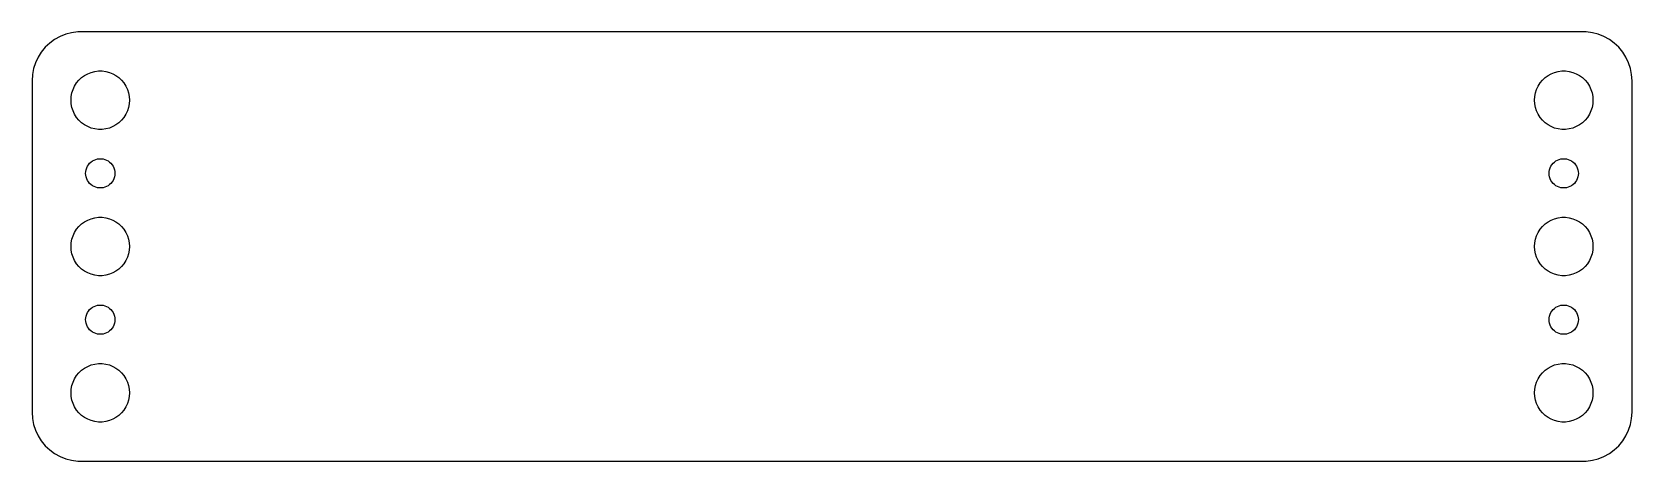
# Model space of a CAD drawing. Header units: metres. Extents: x -82 to 82, y -22 to 22.
import ezdxf

# ---------------------------------------------------------------- set-up
doc = ezdxf.new("R2010")
doc.units = ezdxf.units.M

msp = doc.modelspace()

# ---------------------------------------------------------------- linework, layer by layer
for p, q in [((-79.1289, 21.5241), (-79.6791, 21.2216)), ((-78.5451, 21.7553), (-79.1289, 21.5241)), ((-77.9369, 21.9114), (-78.5451, 21.7553)), ((-77.3139, 21.9901), (-77.9369, 21.9114)), ((77.3139, 21.9901), (-77.3139, 21.9901)), ((77.9369, 21.9114), (77.3139, 21.9901)), ((78.5451, 21.7553), (77.9369, 21.9114)), ((79.1289, 21.5241), (78.5451, 21.7553)), ((79.6791, 21.2216), (79.1289, 21.5241)), ((-81.0451, 19.9389), (-81.3815, 19.4088)), ((-80.6448, 20.4227), (-81.0451, 19.9389)), ((-80.1871, 20.8526), (-80.6448, 20.4227)), ((-79.6791, 21.2216), (-80.1871, 20.8526)), ((80.1871, 20.8526), (79.6791, 21.2216)), ((80.6448, 20.4227), (80.1871, 20.8526)), ((81.0451, 19.9389), (80.6448, 20.4227)), ((81.3815, 19.4088), (81.0451, 19.9389)), ((-81.8429, 18.2434), (-81.9606, 17.6267)), ((-81.6489, 18.8406), (-81.8429, 18.2434)), ((-81.3815, 19.4088), (-81.6489, 18.8406)), ((81.6489, 18.8406), (81.3815, 19.4088)), ((81.8429, 18.2434), (81.6489, 18.8406)), ((81.9606, 17.6267), (81.8429, 18.2434)), ((-81.9606, 17.6267), (-82, 17)), ((-82, 17), (-82, -17)), ((-77.7893, 16.1044), (-77.6289, 16.4453)), ((-77.6289, 16.4453), (-77.427, 16.7634)), ((-77.427, 16.7634), (-77.1869, 17.0536)), ((-77.1869, 17.0536), (-76.9123, 17.3115)), ((-76.9123, 17.3115), (-76.6075, 17.533)), ((-76.6075, 17.533), (-76.2773, 17.7145)), ((-76.2773, 17.7145), (-75.927, 17.8532)), ((-75.927, 17.8532), (-75.5621, 17.9469)), ((-75.5621, 17.9469), (-75.1884, 17.9941)), ((-75.1884, 17.9941), (-74.8116, 17.9941)), ((-74.8116, 17.9941), (-74.4379, 17.9469)), ((-74.4379, 17.9469), (-74.073, 17.8532)), ((-74.073, 17.8532), (-73.7227, 17.7145)), ((-73.7227, 17.7145), (-73.3925, 17.533)), ((-73.3925, 17.533), (-73.0877, 17.3115)), ((-73.0877, 17.3115), (-72.8131, 17.0536)), ((-72.8131, 17.0536), (-72.573, 16.7634)), ((-72.573, 16.7634), (-72.3711, 16.4453)), ((-72.3711, 16.4453), (-72.2107, 16.1044)), ((72.2107, 16.1044), (72.3711, 16.4453)), ((72.3711, 16.4453), (72.573, 16.7634)), ((72.573, 16.7634), (72.8131, 17.0536)), ((72.8131, 17.0536), (73.0877, 17.3115)), ((73.0877, 17.3115), (73.3925, 17.533)), ((73.3925, 17.533), (73.7227, 17.7145)), ((73.7227, 17.7145), (74.073, 17.8532)), ((74.073, 17.8532), (74.4379, 17.9469)), ((74.4379, 17.9469), (74.8116, 17.9941)), ((74.8116, 17.9941), (75.1884, 17.9941)), ((75.1884, 17.9941), (75.5621, 17.9469)), ((75.5621, 17.9469), (75.927, 17.8532)), ((75.927, 17.8532), (76.2773, 17.7145)), ((76.2773, 17.7145), (76.6075, 17.533)), ((76.6075, 17.533), (76.9123, 17.3115)), ((76.9123, 17.3115), (77.1869, 17.0536)), ((77.1869, 17.0536), (77.427, 16.7634)), ((77.427, 16.7634), (77.6289, 16.4453)), ((77.6289, 16.4453), (77.7893, 16.1044)), ((82, 17), (81.9606, 17.6267)), ((82, -17), (82, 17)), ((-78, 15), (-77.9763, 15.376)), ((-77.9763, 14.624), (-78, 15)), ((-77.9763, 15.376), (-77.9057, 15.7461)), ((-77.9057, 15.7461), (-77.7893, 16.1044)), ((-72.2107, 16.1044), (-72.0943, 15.7461)), ((-72.0943, 15.7461), (-72.0237, 15.376)), ((-72.0237, 15.376), (-72, 15)), ((-72, 15), (-72.0237, 14.624)), ((72, 15), (72.0237, 15.376)), ((72.0237, 14.624), (72, 15)), ((72.0237, 15.376), (72.0943, 15.7461)), ((72.0943, 15.7461), (72.2107, 16.1044)), ((77.7893, 16.1044), (77.9057, 15.7461)), ((77.9057, 15.7461), (77.9763, 15.376)), ((77.9763, 15.376), (78, 15)), ((78, 15), (77.9763, 14.624)), ((-77.9057, 14.2539), (-77.9763, 14.624)), ((-77.7893, 13.8956), (-77.9057, 14.2539)), ((-77.6289, 13.5547), (-77.7893, 13.8956)), ((-77.427, 13.2366), (-77.6289, 13.5547)), ((-77.1869, 12.9464), (-77.427, 13.2366)), ((-72.573, 13.2366), (-72.8131, 12.9464)), ((-72.3711, 13.5547), (-72.573, 13.2366)), ((-72.2107, 13.8956), (-72.3711, 13.5547)), ((-72.0943, 14.2539), (-72.2107, 13.8956)), ((-72.0237, 14.624), (-72.0943, 14.2539)), ((72.0943, 14.2539), (72.0237, 14.624)), ((72.2107, 13.8956), (72.0943, 14.2539)), ((72.3711, 13.5547), (72.2107, 13.8956)), ((72.573, 13.2366), (72.3711, 13.5547)), ((72.8131, 12.9464), (72.573, 13.2366)), ((77.427, 13.2366), (77.1869, 12.9464)), ((77.6289, 13.5547), (77.427, 13.2366)), ((77.7893, 13.8956), (77.6289, 13.5547)), ((77.9057, 14.2539), (77.7893, 13.8956)), ((77.9763, 14.624), (77.9057, 14.2539)), ((-76.9123, 12.6884), (-77.1869, 12.9464)), ((-76.6075, 12.467), (-76.9123, 12.6884)), ((-76.2773, 12.2855), (-76.6075, 12.467)), ((-75.927, 12.1468), (-76.2773, 12.2855)), ((-75.5621, 12.0531), (-75.927, 12.1468)), ((-75.1884, 12.0059), (-75.5621, 12.0531)), ((-74.8116, 12.0059), (-75.1884, 12.0059)), ((-74.4379, 12.0531), (-74.8116, 12.0059)), ((-74.073, 12.1468), (-74.4379, 12.0531)), ((-73.7227, 12.2855), (-74.073, 12.1468)), ((-73.3925, 12.467), (-73.7227, 12.2855)), ((-73.0877, 12.6884), (-73.3925, 12.467)), ((-72.8131, 12.9464), (-73.0877, 12.6884)), ((73.0877, 12.6884), (72.8131, 12.9464)), ((73.3925, 12.467), (73.0877, 12.6884)), ((73.7227, 12.2855), (73.3925, 12.467)), ((74.073, 12.1468), (73.7227, 12.2855)), ((74.4379, 12.0531), (74.073, 12.1468)), ((74.8116, 12.0059), (74.4379, 12.0531)), ((75.1884, 12.0059), (74.8116, 12.0059)), ((75.5621, 12.0531), (75.1884, 12.0059)), ((75.927, 12.1468), (75.5621, 12.0531)), ((76.2773, 12.2855), (75.927, 12.1468)), ((76.6075, 12.467), (76.2773, 12.2855)), ((76.9123, 12.6884), (76.6075, 12.467)), ((77.1869, 12.9464), (76.9123, 12.6884)), ((-76.3947, 8.05219), (-76.3145, 8.22263)), ((-76.3145, 8.22263), (-76.2135, 8.38167)), ((-76.2135, 8.38167), (-76.0934, 8.52681)), ((-76.0934, 8.52681), (-75.9561, 8.65576)), ((-75.9561, 8.65576), (-75.8037, 8.76648)), ((-75.8037, 8.76648), (-75.6387, 8.85724)), ((-75.6387, 8.85724), (-75.4635, 8.92657)), ((-75.4635, 8.92657), (-75.2811, 8.97342)), ((-75.2811, 8.97342), (-75.0942, 8.99704)), ((-75.0942, 8.99704), (-74.9058, 8.99704)), ((-74.9058, 8.99704), (-74.7189, 8.97342)), ((-74.7189, 8.97342), (-74.5365, 8.92657)), ((-74.5365, 8.92657), (-74.3613, 8.85724)), ((-74.3613, 8.85724), (-74.1963, 8.76648)), ((-74.1963, 8.76648), (-74.0439, 8.65576)), ((-74.0439, 8.65576), (-73.9065, 8.52681)), ((-73.9065, 8.52681), (-73.7865, 8.38167)), ((-73.7865, 8.38167), (-73.6855, 8.22263)), ((-73.6855, 8.22263), (-73.6053, 8.05219)), ((73.6053, 8.05219), (73.6855, 8.22263)), ((73.6855, 8.22263), (73.7865, 8.38167)), ((73.7865, 8.38167), (73.9065, 8.52681)), ((73.9065, 8.52681), (74.0439, 8.65576)), ((74.0439, 8.65576), (74.1963, 8.76648)), ((74.1963, 8.76648), (74.3613, 8.85724)), ((74.3613, 8.85724), (74.5365, 8.92657)), ((74.5365, 8.92657), (74.7189, 8.97342)), ((74.7189, 8.97342), (74.9058, 8.99704)), ((74.9058, 8.99704), (75.0942, 8.99704)), ((75.0942, 8.99704), (75.2811, 8.97342)), ((75.2811, 8.97342), (75.4635, 8.92657)), ((75.4635, 8.92657), (75.6387, 8.85724)), ((75.6387, 8.85724), (75.8037, 8.76648)), ((75.8037, 8.76648), (75.9561, 8.65576)), ((75.9561, 8.65576), (76.0934, 8.52681)), ((76.0934, 8.52681), (76.2135, 8.38167)), ((76.2135, 8.38167), (76.3145, 8.22263)), ((76.3145, 8.22263), (76.3947, 8.05219)), ((-76.5, 7.5), (-76.4882, 7.68799)), ((-76.4882, 7.312), (-76.5, 7.5)), ((-76.4882, 7.68799), (-76.4529, 7.87303)), ((-76.4529, 7.12695), (-76.4882, 7.312)), ((-76.4529, 7.87303), (-76.3947, 8.05219)), ((-76.3947, 6.9478), (-76.4529, 7.12695)), ((-76.3145, 6.77736), (-76.3947, 6.9478)), ((-76.2135, 6.61832), (-76.3145, 6.77736)), ((-76.0934, 6.47318), (-76.2135, 6.61832)), ((-73.7865, 6.61832), (-73.9065, 6.47318)), ((-73.6855, 6.77736), (-73.7865, 6.61832)), ((-73.6053, 6.9478), (-73.6855, 6.77736)), ((-73.6053, 8.05219), (-73.5471, 7.87303)), ((-73.5471, 7.12695), (-73.6053, 6.9478)), ((-73.5471, 7.87303), (-73.5118, 7.68799)), ((-73.5118, 7.312), (-73.5471, 7.12695)), ((-73.5118, 7.68799), (-73.5, 7.5)), ((-73.5, 7.5), (-73.5118, 7.312)), ((73.5, 7.5), (73.5118, 7.68799)), ((73.5118, 7.312), (73.5, 7.5)), ((73.5118, 7.68799), (73.5471, 7.87303)), ((73.5471, 7.12695), (73.5118, 7.312)), ((73.5471, 7.87303), (73.6053, 8.05219)), ((73.6053, 6.9478), (73.5471, 7.12695)), ((73.6855, 6.77736), (73.6053, 6.9478)), ((73.7865, 6.61832), (73.6855, 6.77736)), ((73.9065, 6.47318), (73.7865, 6.61832)), ((76.2135, 6.61832), (76.0934, 6.47318)), ((76.3145, 6.77736), (76.2135, 6.61832)), ((76.3947, 6.9478), (76.3145, 6.77736)), ((76.3947, 8.05219), (76.4529, 7.87303)), ((76.4529, 7.12695), (76.3947, 6.9478)), ((76.4529, 7.87303), (76.4882, 7.68799)), ((76.4882, 7.312), (76.4529, 7.12695)), ((76.4882, 7.68799), (76.5, 7.5)), ((76.5, 7.5), (76.4882, 7.312)), ((-75.9561, 6.34422), (-76.0934, 6.47318)), ((-75.8037, 6.23351), (-75.9561, 6.34422)), ((-75.6387, 6.14275), (-75.8037, 6.23351)), ((-75.4635, 6.07341), (-75.6387, 6.14275)), ((-75.2811, 6.02657), (-75.4635, 6.07341)), ((-75.0942, 6.00294), (-75.2811, 6.02657)), ((-74.9058, 6.00294), (-75.0942, 6.00294)), ((-74.7189, 6.02657), (-74.9058, 6.00294)), ((-74.5365, 6.07341), (-74.7189, 6.02657)), ((-74.3613, 6.14275), (-74.5365, 6.07341)), ((-74.1963, 6.23351), (-74.3613, 6.14275)), ((-74.0439, 6.34422), (-74.1963, 6.23351)), ((-73.9065, 6.47318), (-74.0439, 6.34422)), ((74.0439, 6.34422), (73.9065, 6.47318)), ((74.1963, 6.23351), (74.0439, 6.34422)), ((74.3613, 6.14275), (74.1963, 6.23351)), ((74.5365, 6.07341), (74.3613, 6.14275)), ((74.7189, 6.02657), (74.5365, 6.07341)), ((74.9058, 6.00294), (74.7189, 6.02657)), ((75.0942, 6.00294), (74.9058, 6.00294)), ((75.2811, 6.02657), (75.0942, 6.00294)), ((75.4635, 6.07341), (75.2811, 6.02657)), ((75.6387, 6.14275), (75.4635, 6.07341)), ((75.8037, 6.23351), (75.6387, 6.14275)), ((75.9561, 6.34422), (75.8037, 6.23351)), ((76.0934, 6.47318), (75.9561, 6.34422)), ((-77.6289, 1.44525), (-77.427, 1.76335)), ((-77.427, 1.76335), (-77.1869, 2.05363)), ((-77.1869, 2.05363), (-76.9123, 2.31154)), ((-76.9123, 2.31154), (-76.6075, 2.53297)), ((-76.6075, 2.53297), (-76.2773, 2.71448)), ((-76.2773, 2.71448), (-75.927, 2.85316)), ((-75.927, 2.85316), (-75.5621, 2.94685)), ((-75.5621, 2.94685), (-75.1884, 2.99408)), ((-75.1884, 2.99408), (-74.8116, 2.99408)), ((-74.8116, 2.99408), (-74.4379, 2.94685)), ((-74.4379, 2.94685), (-74.073, 2.85316)), ((-74.073, 2.85316), (-73.7227, 2.71448)), ((-73.7227, 2.71448), (-73.3925, 2.53297)), ((-73.3925, 2.53297), (-73.0877, 2.31154)), ((-73.0877, 2.31154), (-72.8131, 2.05363)), ((-72.8131, 2.05363), (-72.573, 1.76335)), ((-72.573, 1.76335), (-72.3711, 1.44525)), ((72.3711, 1.44525), (72.573, 1.76335)), ((72.573, 1.76335), (72.8131, 2.05363)), ((72.8131, 2.05363), (73.0877, 2.31154)), ((73.0877, 2.31154), (73.3925, 2.53297)), ((73.3925, 2.53297), (73.7227, 2.71448)), ((73.7227, 2.71448), (74.073, 2.85316)), ((74.073, 2.85316), (74.4379, 2.94685)), ((74.4379, 2.94685), (74.8116, 2.99408)), ((74.8116, 2.99408), (75.1884, 2.99408)), ((75.1884, 2.99408), (75.5621, 2.94685)), ((75.5621, 2.94685), (75.927, 2.85316)), ((75.927, 2.85316), (76.2773, 2.71448)), ((76.2773, 2.71448), (76.6075, 2.53297)), ((76.6075, 2.53297), (76.9123, 2.31154)), ((76.9123, 2.31154), (77.1869, 2.05363)), ((77.1869, 2.05363), (77.427, 1.76335)), ((77.427, 1.76335), (77.6289, 1.44525)), ((-78, 0), (-77.9763, 0.37599)), ((-77.9763, -0.37599), (-78, 0)), ((-77.9763, 0.37599), (-77.9057, 0.74606)), ((-77.9057, 0.74606), (-77.7893, 1.10437)), ((-77.7893, 1.10437), (-77.6289, 1.44525)), ((-72.3711, 1.44525), (-72.2107, 1.10437)), ((-72.2107, 1.10437), (-72.0943, 0.74606)), ((-72.0943, 0.74606), (-72.0237, 0.37599)), ((-72.0237, 0.37599), (-72, 0)), ((-72, 0), (-72.0237, -0.37599)), ((72, 0), (72.0237, 0.37599)), ((72.0237, -0.37599), (72, 0)), ((72.0237, 0.37599), (72.0943, 0.74606)), ((72.0943, 0.74606), (72.2107, 1.10437)), ((72.2107, 1.10437), (72.3711, 1.44525)), ((77.6289, 1.44525), (77.7893, 1.10437)), ((77.7893, 1.10437), (77.9057, 0.74606)), ((77.9057, 0.74606), (77.9763, 0.37599)), ((77.9763, 0.37599), (78, 0)), ((78, 0), (77.9763, -0.37599)), ((-77.9057, -0.74606), (-77.9763, -0.37599)), ((-77.7893, -1.10437), (-77.9057, -0.74606)), ((-77.6289, -1.44525), (-77.7893, -1.10437)), ((-77.427, -1.76335), (-77.6289, -1.44525)), ((-72.3711, -1.44525), (-72.573, -1.76335)), ((-72.2107, -1.10437), (-72.3711, -1.44525)), ((-72.0943, -0.74606), (-72.2107, -1.10437)), ((-72.0237, -0.37599), (-72.0943, -0.74606)), ((72.0943, -0.74606), (72.0237, -0.37599)), ((72.2107, -1.10437), (72.0943, -0.74606)), ((72.3711, -1.44525), (72.2107, -1.10437)), ((72.573, -1.76335), (72.3711, -1.44525)), ((77.6289, -1.44525), (77.427, -1.76335)), ((77.7893, -1.10437), (77.6289, -1.44525)), ((77.9057, -0.74606), (77.7893, -1.10437)), ((77.9763, -0.37599), (77.9057, -0.74606)), ((-77.1869, -2.05363), (-77.427, -1.76335)), ((-76.9123, -2.31154), (-77.1869, -2.05363)), ((-76.6075, -2.53297), (-76.9123, -2.31154)), ((-76.2773, -2.71448), (-76.6075, -2.53297)), ((-75.927, -2.85316), (-76.2773, -2.71448)), ((-75.5621, -2.94685), (-75.927, -2.85316)), ((-75.1884, -2.99408), (-75.5621, -2.94685)), ((-74.8116, -2.99408), (-75.1884, -2.99408)), ((-74.4379, -2.94685), (-74.8116, -2.99408)), ((-74.073, -2.85316), (-74.4379, -2.94685)), ((-73.7227, -2.71448), (-74.073, -2.85316)), ((-73.3925, -2.53297), (-73.7227, -2.71448)), ((-73.0877, -2.31154), (-73.3925, -2.53297)), ((-72.8131, -2.05363), (-73.0877, -2.31154)), ((-72.573, -1.76335), (-72.8131, -2.05363)), ((72.8131, -2.05363), (72.573, -1.76335)), ((73.0877, -2.31154), (72.8131, -2.05363)), ((73.3925, -2.53297), (73.0877, -2.31154)), ((73.7227, -2.71448), (73.3925, -2.53297)), ((74.073, -2.85316), (73.7227, -2.71448)), ((74.4379, -2.94685), (74.073, -2.85316)), ((74.8116, -2.99408), (74.4379, -2.94685)), ((75.1884, -2.99408), (74.8116, -2.99408)), ((75.5621, -2.94685), (75.1884, -2.99408)), ((75.927, -2.85316), (75.5621, -2.94685)), ((76.2773, -2.71448), (75.927, -2.85316)), ((76.6075, -2.53297), (76.2773, -2.71448)), ((76.9123, -2.31154), (76.6075, -2.53297)), ((77.1869, -2.05363), (76.9123, -2.31154)), ((77.427, -1.76335), (77.1869, -2.05363)), ((-76.2135, -6.61832), (-76.0934, -6.47318)), ((-76.0934, -6.47318), (-75.9561, -6.34422)), ((-75.9561, -6.34422), (-75.8037, -6.23351)), ((-75.8037, -6.23351), (-75.6387, -6.14275)), ((-75.6387, -6.14275), (-75.4635, -6.07341)), ((-75.4635, -6.07341), (-75.2811, -6.02657)), ((-75.2811, -6.02657), (-75.0942, -6.00294)), ((-75.0942, -6.00294), (-74.9058, -6.00294)), ((-74.9058, -6.00294), (-74.7189, -6.02657)), ((-74.7189, -6.02657), (-74.5365, -6.07341)), ((-74.5365, -6.07341), (-74.3613, -6.14275)), ((-74.3613, -6.14275), (-74.1963, -6.23351)), ((-74.1963, -6.23351), (-74.0439, -6.34422)), ((-74.0439, -6.34422), (-73.9065, -6.47318)), ((-73.9065, -6.47318), (-73.7865, -6.61832)), ((73.7865, -6.61832), (73.9065, -6.47318)), ((73.9065, -6.47318), (74.0439, -6.34422)), ((74.0439, -6.34422), (74.1963, -6.23351)), ((74.1963, -6.23351), (74.3613, -6.14275)), ((74.3613, -6.14275), (74.5365, -6.07341)), ((74.5365, -6.07341), (74.7189, -6.02657)), ((74.7189, -6.02657), (74.9058, -6.00294)), ((74.9058, -6.00294), (75.0942, -6.00294)), ((75.0942, -6.00294), (75.2811, -6.02657)), ((75.2811, -6.02657), (75.4635, -6.07341)), ((75.4635, -6.07341), (75.6387, -6.14275)), ((75.6387, -6.14275), (75.8037, -6.23351)), ((75.8037, -6.23351), (75.9561, -6.34422)), ((75.9561, -6.34422), (76.0934, -6.47318)), ((76.0934, -6.47318), (76.2135, -6.61832)), ((-76.5, -7.5), (-76.4882, -7.312)), ((-76.4882, -7.68799), (-76.5, -7.5)), ((-76.4882, -7.312), (-76.4529, -7.12695)), ((-76.4529, -7.87303), (-76.4882, -7.68799)), ((-76.4529, -7.12695), (-76.3947, -6.9478)), ((-76.3947, -8.05219), (-76.4529, -7.87303)), ((-76.3947, -6.9478), (-76.3145, -6.77736)), ((-76.3145, -8.22263), (-76.3947, -8.05219)), ((-76.3145, -6.77736), (-76.2135, -6.61832)), ((-73.7865, -6.61832), (-73.6855, -6.77736)), ((-73.6855, -6.77736), (-73.6053, -6.9478)), ((-73.6053, -8.05219), (-73.6855, -8.22263)), ((-73.6053, -6.9478), (-73.5471, -7.12695)), ((-73.5471, -7.87303), (-73.6053, -8.05219)), ((-73.5471, -7.12695), (-73.5118, -7.312)), ((-73.5118, -7.68799), (-73.5471, -7.87303)), ((-73.5118, -7.312), (-73.5, -7.5)), ((-73.5, -7.5), (-73.5118, -7.68799)), ((73.5, -7.5), (73.5118, -7.312)), ((73.5118, -7.68799), (73.5, -7.5)), ((73.5118, -7.312), (73.5471, -7.12695)), ((73.5471, -7.87303), (73.5118, -7.68799)), ((73.5471, -7.12695), (73.6053, -6.9478)), ((73.6053, -8.05219), (73.5471, -7.87303)), ((73.6053, -6.9478), (73.6855, -6.77736)), ((73.6855, -8.22263), (73.6053, -8.05219)), ((73.6855, -6.77736), (73.7865, -6.61832)), ((76.2135, -6.61832), (76.3145, -6.77736)), ((76.3145, -6.77736), (76.3947, -6.9478)), ((76.3947, -8.05219), (76.3145, -8.22263)), ((76.3947, -6.9478), (76.4529, -7.12695)), ((76.4529, -7.87303), (76.3947, -8.05219)), ((76.4529, -7.12695), (76.4882, -7.312)), ((76.4882, -7.68799), (76.4529, -7.87303)), ((76.4882, -7.312), (76.5, -7.5)), ((76.5, -7.5), (76.4882, -7.68799)), ((-76.2135, -8.38167), (-76.3145, -8.22263)), ((-76.0934, -8.52681), (-76.2135, -8.38167)), ((-75.9561, -8.65576), (-76.0934, -8.52681)), ((-75.8037, -8.76648), (-75.9561, -8.65576)), ((-75.6387, -8.85724), (-75.8037, -8.76648)), ((-75.4635, -8.92657), (-75.6387, -8.85724)), ((-75.2811, -8.97342), (-75.4635, -8.92657)), ((-75.0942, -8.99704), (-75.2811, -8.97342)), ((-74.9058, -8.99704), (-75.0942, -8.99704)), ((-74.7189, -8.97342), (-74.9058, -8.99704)), ((-74.5365, -8.92657), (-74.7189, -8.97342)), ((-74.3613, -8.85724), (-74.5365, -8.92657)), ((-74.1963, -8.76648), (-74.3613, -8.85724)), ((-74.0439, -8.65576), (-74.1963, -8.76648)), ((-73.9065, -8.52681), (-74.0439, -8.65576)), ((-73.7865, -8.38167), (-73.9065, -8.52681)), ((-73.6855, -8.22263), (-73.7865, -8.38167)), ((73.7865, -8.38167), (73.6855, -8.22263)), ((73.9065, -8.52681), (73.7865, -8.38167)), ((74.0439, -8.65576), (73.9065, -8.52681)), ((74.1963, -8.76648), (74.0439, -8.65576)), ((74.3613, -8.85724), (74.1963, -8.76648)), ((74.5365, -8.92657), (74.3613, -8.85724)), ((74.7189, -8.97342), (74.5365, -8.92657)), ((74.9058, -8.99704), (74.7189, -8.97342)), ((75.0942, -8.99704), (74.9058, -8.99704)), ((75.2811, -8.97342), (75.0942, -8.99704)), ((75.4635, -8.92657), (75.2811, -8.97342)), ((75.6387, -8.85724), (75.4635, -8.92657)), ((75.8037, -8.76648), (75.6387, -8.85724)), ((75.9561, -8.65576), (75.8037, -8.76648)), ((76.0934, -8.52681), (75.9561, -8.65576)), ((76.2135, -8.38167), (76.0934, -8.52681)), ((76.3145, -8.22263), (76.2135, -8.38167)), ((-77.427, -13.2366), (-77.1869, -12.9464)), ((-77.1869, -12.9464), (-76.9123, -12.6884)), ((-76.9123, -12.6884), (-76.6075, -12.467)), ((-76.6075, -12.467), (-76.2773, -12.2855)), ((-76.2773, -12.2855), (-75.927, -12.1468)), ((-75.927, -12.1468), (-75.5621, -12.0531)), ((-75.5621, -12.0531), (-75.1884, -12.0059)), ((-75.1884, -12.0059), (-74.8116, -12.0059)), ((-74.8116, -12.0059), (-74.4379, -12.0531)), ((-74.4379, -12.0531), (-74.073, -12.1468)), ((-74.073, -12.1468), (-73.7227, -12.2855)), ((-73.7227, -12.2855), (-73.3925, -12.467)), ((-73.3925, -12.467), (-73.0877, -12.6884)), ((-73.0877, -12.6884), (-72.8131, -12.9464)), ((-72.8131, -12.9464), (-72.573, -13.2366)), ((72.573, -13.2366), (72.8131, -12.9464)), ((72.8131, -12.9464), (73.0877, -12.6884)), ((73.0877, -12.6884), (73.3925, -12.467)), ((73.3925, -12.467), (73.7227, -12.2855)), ((73.7227, -12.2855), (74.073, -12.1468)), ((74.073, -12.1468), (74.4379, -12.0531)), ((74.4379, -12.0531), (74.8116, -12.0059)), ((74.8116, -12.0059), (75.1884, -12.0059)), ((75.1884, -12.0059), (75.5621, -12.0531)), ((75.5621, -12.0531), (75.927, -12.1468)), ((75.927, -12.1468), (76.2773, -12.2855)), ((76.2773, -12.2855), (76.6075, -12.467)), ((76.6075, -12.467), (76.9123, -12.6884)), ((76.9123, -12.6884), (77.1869, -12.9464)), ((77.1869, -12.9464), (77.427, -13.2366)), ((-78, -15), (-77.9763, -14.624)), ((-77.9763, -14.624), (-77.9057, -14.2539)), ((-77.9057, -14.2539), (-77.7893, -13.8956)), ((-77.7893, -13.8956), (-77.6289, -13.5547)), ((-77.6289, -13.5547), (-77.427, -13.2366)), ((-72.573, -13.2366), (-72.3711, -13.5547)), ((-72.3711, -13.5547), (-72.2107, -13.8956)), ((-72.2107, -13.8956), (-72.0943, -14.2539)), ((-72.0943, -14.2539), (-72.0237, -14.624)), ((-72.0237, -14.624), (-72, -15)), ((72, -15), (72.0237, -14.624)), ((72.0237, -14.624), (72.0943, -14.2539)), ((72.0943, -14.2539), (72.2107, -13.8956)), ((72.2107, -13.8956), (72.3711, -13.5547)), ((72.3711, -13.5547), (72.573, -13.2366)), ((77.427, -13.2366), (77.6289, -13.5547)), ((77.6289, -13.5547), (77.7893, -13.8956)), ((77.7893, -13.8956), (77.9057, -14.2539)), ((77.9057, -14.2539), (77.9763, -14.624)), ((77.9763, -14.624), (78, -15)), ((-77.9763, -15.376), (-78, -15)), ((-77.9057, -15.7461), (-77.9763, -15.376)), ((-77.7893, -16.1044), (-77.9057, -15.7461)), ((-77.6289, -16.4453), (-77.7893, -16.1044)), ((-72.2107, -16.1044), (-72.3711, -16.4453)), ((-72.0943, -15.7461), (-72.2107, -16.1044)), ((-72.0237, -15.376), (-72.0943, -15.7461)), ((-72, -15), (-72.0237, -15.376)), ((72.0237, -15.376), (72, -15)), ((72.0943, -15.7461), (72.0237, -15.376)), ((72.2107, -16.1044), (72.0943, -15.7461)), ((72.3711, -16.4453), (72.2107, -16.1044)), ((77.7893, -16.1044), (77.6289, -16.4453)), ((77.9057, -15.7461), (77.7893, -16.1044)), ((77.9763, -15.376), (77.9057, -15.7461)), ((78, -15), (77.9763, -15.376)), ((-82, -17), (-81.9606, -17.6267)), ((-81.9606, -17.6267), (-81.8429, -18.2434)), ((-77.427, -16.7634), (-77.6289, -16.4453)), ((-77.1869, -17.0536), (-77.427, -16.7634)), ((-76.9123, -17.3115), (-77.1869, -17.0536)), ((-76.6075, -17.533), (-76.9123, -17.3115)), ((-76.2773, -17.7145), (-76.6075, -17.533)), ((-75.927, -17.8532), (-76.2773, -17.7145)), ((-75.5621, -17.9469), (-75.927, -17.8532)), ((-75.1884, -17.9941), (-75.5621, -17.9469)), ((-74.8116, -17.9941), (-75.1884, -17.9941)), ((-74.4379, -17.9469), (-74.8116, -17.9941)), ((-74.073, -17.8532), (-74.4379, -17.9469)), ((-73.7227, -17.7145), (-74.073, -17.8532)), ((-73.3925, -17.533), (-73.7227, -17.7145)), ((-73.0877, -17.3115), (-73.3925, -17.533)), ((-72.8131, -17.0536), (-73.0877, -17.3115)), ((-72.573, -16.7634), (-72.8131, -17.0536)), ((-72.3711, -16.4453), (-72.573, -16.7634)), ((72.573, -16.7634), (72.3711, -16.4453)), ((72.8131, -17.0536), (72.573, -16.7634)), ((73.0877, -17.3115), (72.8131, -17.0536)), ((73.3925, -17.533), (73.0877, -17.3115)), ((73.7227, -17.7145), (73.3925, -17.533)), ((74.073, -17.8532), (73.7227, -17.7145)), ((74.4379, -17.9469), (74.073, -17.8532)), ((74.8116, -17.9941), (74.4379, -17.9469)), ((75.1884, -17.9941), (74.8116, -17.9941)), ((75.5621, -17.9469), (75.1884, -17.9941)), ((75.927, -17.8532), (75.5621, -17.9469)), ((76.2773, -17.7145), (75.927, -17.8532)), ((76.6075, -17.533), (76.2773, -17.7145)), ((76.9123, -17.3115), (76.6075, -17.533)), ((77.1869, -17.0536), (76.9123, -17.3115)), ((77.427, -16.7634), (77.1869, -17.0536)), ((77.6289, -16.4453), (77.427, -16.7634)), ((81.8429, -18.2434), (81.9606, -17.6267)), ((81.9606, -17.6267), (82, -17)), ((-81.8429, -18.2434), (-81.6489, -18.8406)), ((-81.6489, -18.8406), (-81.3815, -19.4088)), ((-81.3815, -19.4088), (-81.0451, -19.9389)), ((81.0451, -19.9389), (81.3815, -19.4088)), ((81.3815, -19.4088), (81.6489, -18.8406)), ((81.6489, -18.8406), (81.8429, -18.2434)), ((-81.0451, -19.9389), (-80.6448, -20.4227)), ((-80.6448, -20.4227), (-80.1871, -20.8526)), ((-80.1871, -20.8526), (-79.6791, -21.2216)), ((-79.6791, -21.2216), (-79.1289, -21.5241)), ((79.1289, -21.5241), (79.6791, -21.2216)), ((79.6791, -21.2216), (80.1871, -20.8526)), ((80.1871, -20.8526), (80.6448, -20.4227)), ((80.6448, -20.4227), (81.0451, -19.9389)), ((-79.1289, -21.5241), (-78.5451, -21.7553)), ((-78.5451, -21.7553), (-77.9369, -21.9114)), ((-77.9369, -21.9114), (-77.3139, -21.9901)), ((-77.3139, -21.9901), (77.3139, -21.9901)), ((77.3139, -21.9901), (77.9369, -21.9114)), ((77.9369, -21.9114), (78.5451, -21.7553)), ((78.5451, -21.7553), (79.1289, -21.5241))]:
    msp.add_line(p, q)

doc.saveas('drawing.dxf')
